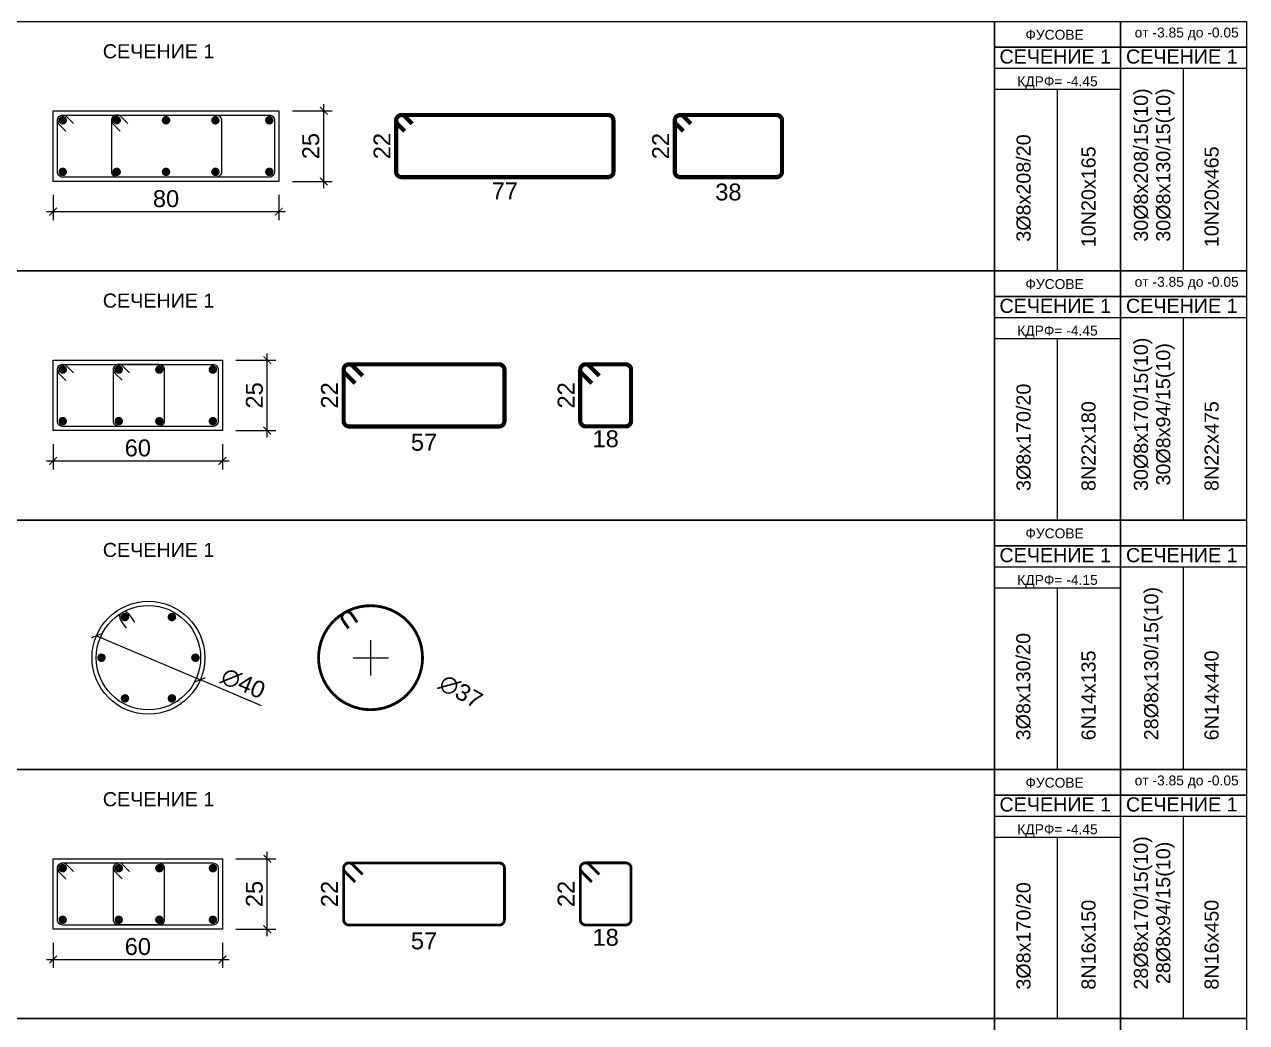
# Model space of a CAD drawing. Header units: millimetres. Extents: x 879 to 91735, y -13728 to 454.
# Drawn here: x 8127 to 8993, y -12233 to -11525 of the extents above; entities that cross this region are included whole.
import ezdxf
from ezdxf.enums import TextEntityAlignment as Align

# ---------------------------------------------------------------- set-up
doc = ezdxf.new("R2010")
doc.units = ezdxf.units.MM
for name, color, linetype in [('1K_SHA', 134, 'Continuous'), ('k_arm', 40, 'Continuous'), ('k_dim gredi', 2, 'Continuous'), ('k_dim_arm', 54, 'Continuous'), ('k_nadpisi', 8, 'Continuous'), ('k_sechenia', 3, 'Continuous')]:
    doc.layers.add(name, color=color, linetype=linetype)
doc.styles.add('ARIAL', font='ARIAL.TTF')
doc.styles.get("Standard").update_dxf_attribs({"font": 'TAHOMA.TTF'})
doc.dimstyles.new('k_armx0.5', dxfattribs={"dimscale": 5, "dimtxt": 2.4, "dimasz": 1.125, "dimexe": 1.25, "dimexo": 1.2, "dimgap": 0.8, "dimtad": 1, "dimdec": 1, "dimlfac": 0.5, "dimrnd": 0.5, "dimtxsty": 'Standard', "dimblk": 'ARCHTICK', "dimcen": 2.5, "dimse1": 1, "dimse2": 1, "dimsd1": 1, "dimsd2": 1, "dimclrd": 9, "dimclre": 8, "dimclrt": 256, "dimadec": 1, "dimazin": 0, "dimtfac": 1, "dimtdec": 1, "dimtix": 1, "dimtofl": 0, "dimtmove": 2, "dimatfit": 3, "dimfxl": 0, "dimarcsym": 0})
doc.dimstyles.new('k_x0.5', dxfattribs={"dimscale": 4.8, "dimtxt": 2.5, "dimasz": 1.125, "dimexe": 1.25, "dimexo": 2, "dimtad": 1, "dimdec": 1, "dimlfac": 0.5, "dimrnd": 0.5, "dimtxsty": 'Standard', "dimblk": 'ARCHTICK', "dimcen": 2.5, "dimdle": 1, "dimclrd": 8, "dimclre": 9, "dimclrt": 256, "dimadec": 1, "dimazin": 0, "dimtfac": 1, "dimtdec": 1, "dimtix": 1, "dimtmove": 2, "dimatfit": 3, "dimfxl": 0, "dimarcsym": 0})

# ---------------------------------------------------------------- blocks, each defined once
blk = doc.blocks.new('_ARCHTICK')
at = {"color": 0, "linetype": 'ByBlock', "const_width": 0.15}
blk.add_lwpolyline([(-0.5, -0.5), (0.5, 0.5)], dxfattribs=at)
blk = doc.blocks.new('*D770')
at = {"layer": 'Defpoints', "color": 0}
for p in [(8147.41, -11636.18), (8307.41, -11636.18), (8307.41, -11657.64)]:
    blk.add_point(p, dxfattribs=at)
at = {"layer": 'k_dim gredi', "color": 9, "lineweight": -2}
for p, q in [((8147.41, -11645.78), (8147.41, -11663.64)), ((8307.41, -11645.78), (8307.41, -11663.64))]:
    blk.add_line(p, q, dxfattribs=at)
at = {"layer": 'k_dim gredi', "color": 8, "lineweight": -2}
blk.add_line((8142.61, -11657.64), (8312.21, -11657.64), dxfattribs=at)
at = {"layer": 'k_dim gredi', "color": 8, "lineweight": -2, "xscale": 5.399999999999999, "yscale": 5.399999999999999, "zscale": 5.399999999999999, "rotation": 180}
blk.add_blockref('_ARCHTICK', (8147.41, -11657.64), dxfattribs=at)
at = {"layer": 'k_dim gredi', "color": 8, "lineweight": -2, "xscale": 5.399999999999999, "yscale": 5.399999999999999, "zscale": 5.399999999999999}
blk.add_blockref('_ARCHTICK', (8307.41, -11657.64), dxfattribs=at)
at = {"layer": 'k_dim gredi', "insert": (8227.41, -11648.51), "char_height": 12, "attachment_point": 5, "style": 'ARIAL'}
blk.add_mtext('80', dxfattribs=at)
blk = doc.blocks.new('*D771')
at = {"layer": 'Defpoints', "color": 0}
for p in [(8307.41, -11586.18), (8339.21, -11586.18), (8307.41, -11636.18)]:
    blk.add_point(p, dxfattribs=at)
at = {"layer": 'k_dim gredi', "color": 8, "lineweight": -2}
blk.add_line((8339.21, -11640.98), (8339.21, -11581.38), dxfattribs=at)
at = {"layer": 'k_dim gredi', "color": 9, "lineweight": -2}
for p, q in [((8317.01, -11586.18), (8345.21, -11586.18)), ((8317.01, -11636.18), (8345.21, -11636.18))]:
    blk.add_line(p, q, dxfattribs=at)
at = {"layer": 'k_dim gredi', "color": 8, "lineweight": -2, "xscale": 5.399999999999999, "yscale": 5.399999999999999, "zscale": 5.399999999999999}
for p, rotation in [((8339.21, -11586.18), 90), ((8339.21, -11636.18), 270)]:
    blk.add_blockref('_ARCHTICK', p, dxfattribs=dict(at, rotation=rotation))
at = {"layer": 'k_dim gredi', "insert": (8330.08, -11611.18), "char_height": 12, "attachment_point": 5, "rotation": 90, "style": 'ARIAL'}
blk.add_mtext('25', dxfattribs=at)
blk = doc.blocks.new('*D777')
at = {"layer": 'Defpoints', "color": 0}
for p in [(8414.85, -11589.18), (8390.58, -11633.18), (8414.85, -11633.18)]:
    blk.add_point(p, dxfattribs=at)
at = {"layer": 'k_dim_arm', "insert": (8380.55, -11611.18), "char_height": 12, "attachment_point": 5, "rotation": 90, "style": 'ARIAL'}
blk.add_mtext('22', dxfattribs=at)
blk = doc.blocks.new('*D778')
at = {"layer": 'Defpoints', "color": 0}
for p in [(8390.58, -11619.45), (8544.58, -11619.45), (8544.58, -11652.98)]:
    blk.add_point(p, dxfattribs=at)
at = {"layer": 'k_dim_arm', "insert": (8467.58, -11642.98), "char_height": 12, "attachment_point": 5, "style": 'ARIAL'}
blk.add_mtext('77', dxfattribs=at)
blk = doc.blocks.new('*D779')
at = {"layer": 'Defpoints', "color": 0}
for p in [(8588.11, -11589.18), (8605.07, -11589.18), (8605.07, -11633.18)]:
    blk.add_point(p, dxfattribs=at)
at = {"layer": 'k_dim_arm', "insert": (8578.09, -11611.18), "char_height": 12, "attachment_point": 5, "rotation": 90, "style": 'ARIAL'}
blk.add_mtext('22', dxfattribs=at)
blk = doc.blocks.new('*D780')
at = {"layer": 'Defpoints', "color": 0}
for p in [(8588.11, -11621.34), (8664.11, -11621.34), (8664.11, -11653.93)]:
    blk.add_point(p, dxfattribs=at)
at = {"layer": 'k_dim_arm', "insert": (8626.11, -11643.8), "char_height": 12, "attachment_point": 5, "style": 'ARIAL'}
blk.add_mtext('38', dxfattribs=at)
blk = doc.blocks.new('*D784')
at = {"layer": 'Defpoints', "color": 0}
for p in [(8178.11, -11958.29), (8251.75, -11989.54)]:
    blk.add_point(p, dxfattribs=at)
at = {"layer": 'k_dim gredi', "color": 8, "lineweight": -2}
for p in [(8178.11, -11958.29), (8295.02, -12007.91)]:
    blk.add_line(p, (8251.75, -11989.54), dxfattribs=at)
at = {"layer": 'k_dim gredi', "color": 8, "lineweight": -2, "xscale": 5.399999999999999, "yscale": 5.399999999999999, "zscale": 5.399999999999999}
for p, rotation in [((8178.11, -11958.29), 337.002571409925), ((8251.75, -11989.54), 157.002571409925)]:
    blk.add_blockref('_ARCHTICK', p, dxfattribs=dict(at, rotation=rotation))
at = {"layer": 'k_dim gredi', "insert": (8282.06, -11992.13), "char_height": 12, "attachment_point": 5, "rotation": 337.00257, "style": 'ARIAL'}
blk.add_mtext('∅40', dxfattribs=at)
blk = doc.blocks.new('*D785')
at = {"layer": 'Defpoints', "color": 0}
for p in [(8340.39, -11955.68), (8404.78, -11992.15)]:
    blk.add_point(p, dxfattribs=at)
at = {"layer": 'k_dim_arm', "color": 8, "lineweight": -2}
for p, q in [((8372.58, -11986.42), (8372.58, -11961.42)), ((8360.08, -11973.92), (8385.08, -11973.92))]:
    blk.add_line(p, q, dxfattribs=at)
at = {"layer": 'k_dim_arm', "insert": (8436.37, -11998.01), "char_height": 12, "attachment_point": 5, "rotation": 330.47737, "style": 'ARIAL'}
blk.add_mtext('∅37', dxfattribs=at)
blk = doc.blocks.new('*D889')
at = {"layer": 'Defpoints', "color": 0}
for p in [(8147.41, -11812.92), (8267.41, -11812.92), (8267.41, -11834.38)]:
    blk.add_point(p, dxfattribs=at)
at = {"layer": 'k_dim gredi', "color": 9, "lineweight": -2}
for p, q in [((8147.41, -11822.52), (8147.41, -11840.38)), ((8267.41, -11822.52), (8267.41, -11840.38))]:
    blk.add_line(p, q, dxfattribs=at)
at = {"layer": 'k_dim gredi', "color": 8, "lineweight": -2}
blk.add_line((8142.61, -11834.38), (8272.21, -11834.38), dxfattribs=at)
at = {"layer": 'k_dim gredi', "color": 8, "lineweight": -2, "xscale": 5.399999999999999, "yscale": 5.399999999999999, "zscale": 5.399999999999999, "rotation": 180}
blk.add_blockref('_ARCHTICK', (8147.41, -11834.38), dxfattribs=at)
at = {"layer": 'k_dim gredi', "color": 8, "lineweight": -2, "xscale": 5.399999999999999, "yscale": 5.399999999999999, "zscale": 5.399999999999999}
blk.add_blockref('_ARCHTICK', (8267.41, -11834.38), dxfattribs=at)
at = {"layer": 'k_dim gredi', "insert": (8207.41, -11825.25), "char_height": 12, "attachment_point": 5, "style": 'ARIAL'}
blk.add_mtext('60', dxfattribs=at)
blk = doc.blocks.new('*D890')
at = {"layer": 'Defpoints', "color": 0}
for p in [(8267.41, -11762.92), (8299.21, -11762.92), (8267.41, -11812.92)]:
    blk.add_point(p, dxfattribs=at)
at = {"layer": 'k_dim gredi', "color": 9, "lineweight": -2}
for p, q in [((8277.01, -11762.92), (8305.21, -11762.92)), ((8277.01, -11812.92), (8305.21, -11812.92))]:
    blk.add_line(p, q, dxfattribs=at)
at = {"layer": 'k_dim gredi', "color": 8, "lineweight": -2}
blk.add_line((8299.21, -11817.72), (8299.21, -11758.12), dxfattribs=at)
at = {"layer": 'k_dim gredi', "color": 8, "lineweight": -2, "xscale": 5.399999999999999, "yscale": 5.399999999999999, "zscale": 5.399999999999999}
for p, rotation in [((8299.21, -11762.92), 90), ((8299.21, -11812.92), 270)]:
    blk.add_blockref('_ARCHTICK', p, dxfattribs=dict(at, rotation=rotation))
at = {"layer": 'k_dim gredi', "insert": (8290.08, -11787.92), "char_height": 12, "attachment_point": 5, "rotation": 90, "style": 'ARIAL'}
blk.add_mtext('25', dxfattribs=at)
blk = doc.blocks.new('*D891')
at = {"layer": 'Defpoints', "color": 0}
for p in [(8375.88, -11765.92), (8353.33, -11809.92), (8375.88, -11809.92)]:
    blk.add_point(p, dxfattribs=at)
at = {"layer": 'k_dim_arm', "insert": (8343.31, -11787.92), "char_height": 12, "attachment_point": 5, "rotation": 90, "style": 'ARIAL'}
blk.add_mtext('22', dxfattribs=at)
blk = doc.blocks.new('*D892')
at = {"layer": 'Defpoints', "color": 0}
for p in [(8353.33, -11795.09), (8467.33, -11795.09), (8467.33, -11831.33)]:
    blk.add_point(p, dxfattribs=at)
at = {"layer": 'k_dim_arm', "insert": (8410.33, -11821.23), "char_height": 12, "attachment_point": 5, "style": 'ARIAL'}
blk.add_mtext('57', dxfattribs=at)
blk = doc.blocks.new('*D893')
at = {"layer": 'Defpoints', "color": 0}
for p in [(8539.1, -11765.89), (8521.1, -11809.89), (8539.1, -11809.89)]:
    blk.add_point(p, dxfattribs=at)
at = {"layer": 'k_dim_arm', "insert": (8511.07, -11787.89), "char_height": 12, "attachment_point": 5, "rotation": 90, "style": 'ARIAL'}
blk.add_mtext('22', dxfattribs=at)
blk = doc.blocks.new('*D894')
at = {"layer": 'Defpoints', "color": 0}
for p in [(8521.1, -11795.21), (8557.1, -11795.21), (8557.1, -11828.85)]:
    blk.add_point(p, dxfattribs=at)
at = {"layer": 'k_dim_arm', "insert": (8539.1, -11818.73), "char_height": 12, "attachment_point": 5, "style": 'ARIAL'}
blk.add_mtext('18', dxfattribs=at)
blk = doc.blocks.new('*D908')
at = {"layer": 'Defpoints', "color": 0}
for p in [(8147.41, -12166.42), (8267.41, -12166.42), (8267.41, -12187.87)]:
    blk.add_point(p, dxfattribs=at)
at = {"layer": 'k_dim gredi', "color": 9, "lineweight": -2}
for p, q in [((8147.41, -12176.02), (8147.41, -12193.87)), ((8267.41, -12176.02), (8267.41, -12193.87))]:
    blk.add_line(p, q, dxfattribs=at)
at = {"layer": 'k_dim gredi', "color": 8, "lineweight": -2}
blk.add_line((8142.61, -12187.87), (8272.21, -12187.87), dxfattribs=at)
at = {"layer": 'k_dim gredi', "color": 8, "lineweight": -2, "xscale": 5.399999999999999, "yscale": 5.399999999999999, "zscale": 5.399999999999999, "rotation": 180}
blk.add_blockref('_ARCHTICK', (8147.41, -12187.87), dxfattribs=at)
at = {"layer": 'k_dim gredi', "color": 8, "lineweight": -2, "xscale": 5.399999999999999, "yscale": 5.399999999999999, "zscale": 5.399999999999999}
blk.add_blockref('_ARCHTICK', (8267.41, -12187.87), dxfattribs=at)
at = {"layer": 'k_dim gredi', "insert": (8207.41, -12178.75), "char_height": 12, "attachment_point": 5, "style": 'ARIAL'}
blk.add_mtext('60', dxfattribs=at)
blk = doc.blocks.new('*D909')
at = {"layer": 'Defpoints', "color": 0}
for p in [(8267.41, -12116.42), (8299.21, -12116.42), (8267.41, -12166.42)]:
    blk.add_point(p, dxfattribs=at)
at = {"layer": 'k_dim gredi', "color": 8, "lineweight": -2}
blk.add_line((8299.21, -12171.22), (8299.21, -12111.62), dxfattribs=at)
at = {"layer": 'k_dim gredi', "color": 9, "lineweight": -2}
for p, q in [((8277.01, -12116.42), (8305.21, -12116.42)), ((8277.01, -12166.42), (8305.21, -12166.42))]:
    blk.add_line(p, q, dxfattribs=at)
at = {"layer": 'k_dim gredi', "color": 8, "lineweight": -2, "xscale": 5.399999999999999, "yscale": 5.399999999999999, "zscale": 5.399999999999999}
for p, rotation in [((8299.21, -12116.42), 90), ((8299.21, -12166.42), 270)]:
    blk.add_blockref('_ARCHTICK', p, dxfattribs=dict(at, rotation=rotation))
at = {"layer": 'k_dim gredi', "insert": (8290.08, -12141.42), "char_height": 12, "attachment_point": 5, "rotation": 90, "style": 'ARIAL'}
blk.add_mtext('25', dxfattribs=at)
blk = doc.blocks.new('*D910')
at = {"layer": 'Defpoints', "color": 0}
for p in [(8375.88, -12119.42), (8353.33, -12163.42), (8375.88, -12163.42)]:
    blk.add_point(p, dxfattribs=at)
at = {"layer": 'k_dim_arm', "insert": (8343.31, -12141.42), "char_height": 12, "attachment_point": 5, "rotation": 90, "style": 'ARIAL'}
blk.add_mtext('22', dxfattribs=at)
blk = doc.blocks.new('*D911')
at = {"layer": 'Defpoints', "color": 0}
for p in [(8353.33, -12148.58), (8467.33, -12148.58), (8467.33, -12184.82)]:
    blk.add_point(p, dxfattribs=at)
at = {"layer": 'k_dim_arm', "insert": (8410.33, -12174.72), "char_height": 12, "attachment_point": 5, "style": 'ARIAL'}
blk.add_mtext('57', dxfattribs=at)
blk = doc.blocks.new('*D912')
at = {"layer": 'Defpoints', "color": 0}
for p in [(8539.1, -12119.39), (8521.1, -12163.39), (8539.1, -12163.39)]:
    blk.add_point(p, dxfattribs=at)
at = {"layer": 'k_dim_arm', "insert": (8511.07, -12141.39), "char_height": 12, "attachment_point": 5, "rotation": 90, "style": 'ARIAL'}
blk.add_mtext('22', dxfattribs=at)
blk = doc.blocks.new('*D913')
at = {"layer": 'Defpoints', "color": 0}
for p in [(8521.1, -12148.7), (8557.1, -12148.7), (8557.1, -12182.35)]:
    blk.add_point(p, dxfattribs=at)
at = {"layer": 'k_dim_arm', "insert": (8539.1, -12172.22), "char_height": 12, "attachment_point": 5, "style": 'ARIAL'}
blk.add_mtext('18', dxfattribs=at)

msp = doc.modelspace()

# ---------------------------------------------------------------- linework, layer by layer
at = {"layer": '1K_SHA'}
for points in [[(8147.409, -11586.176), (8307.409, -11586.176), (8307.409, -11636.176), (8147.409, -11636.176), (8147.409, -11586.176)], [(8147.409, -11762.923), (8267.409, -11762.923), (8267.409, -11812.923), (8147.409, -11812.923), (8147.409, -11762.923)], [(8147.409, -12116.416), (8267.409, -12116.416), (8267.409, -12166.416), (8147.409, -12166.416), (8147.409, -12116.416)]]:
    msp.add_lwpolyline(points, dxfattribs=at)
at = {"layer": 'k_arm', "color": 2}
for points in [[(8154.159, -11589.176), (8300.659, -11589.176, -0.4142136), (8304.409, -11592.926), (8304.409, -11629.426, -0.4142136), (8300.659, -11633.176), (8154.159, -11633.176, -0.4142136), (8150.409, -11629.426), (8150.409, -11592.926, -0.4142136)], [(8192.693, -11589.176), (8262.998, -11589.176, -0.4142136), (8266.748, -11592.926), (8266.748, -11629.426, -0.4142136), (8262.998, -11633.176), (8192.693, -11633.176, -0.4142136), (8188.943, -11629.426), (8188.943, -11592.926, -0.4142136)], [(8154.159, -11765.923), (8260.659, -11765.923, -0.4142136), (8264.409, -11769.673), (8264.409, -11806.173, -0.4142136), (8260.659, -11809.923), (8154.159, -11809.923, -0.4142136), (8150.409, -11806.173), (8150.409, -11769.673, -0.4142136)], [(8193.916, -11765.892), (8222.416, -11765.892, -0.4142136), (8226.166, -11769.642), (8226.166, -11806.142, -0.4142136), (8222.416, -11809.892), (8193.916, -11809.892, -0.4142136), (8190.166, -11806.142), (8190.166, -11769.642, -0.4142136)], [(8154.159, -12119.416), (8260.659, -12119.416, -0.4142136), (8264.409, -12123.166), (8264.409, -12159.666, -0.4142136), (8260.659, -12163.416), (8154.159, -12163.416, -0.4142136), (8150.409, -12159.666), (8150.409, -12123.166, -0.4142136)], [(8193.916, -12119.385), (8222.416, -12119.385, -0.4142136), (8226.166, -12123.135), (8226.166, -12159.635, -0.4142136), (8222.416, -12163.385), (8193.916, -12163.385, -0.4142136), (8190.166, -12159.635), (8190.166, -12123.135, -0.4142136)]]:
    msp.add_lwpolyline(points, format="xyb", close=True, dxfattribs=at)
for points in [[(8161.76, -11595.225), (8156.811, -11590.275, 1), (8151.507, -11595.578), (8156.457, -11600.528)], [(8200.294, -11595.225), (8195.344, -11590.275, 1), (8190.041, -11595.578), (8194.991, -11600.528)], [(8161.76, -11771.971), (8156.811, -11767.021, 1), (8151.507, -11772.325), (8156.457, -11777.274)], [(8201.517, -11771.94), (8196.567, -11766.99, 1), (8191.264, -11772.294), (8196.214, -11777.243)], [(8205.273, -11948.814), (8201.316, -11943.04, 1), (8195.13, -11947.281), (8199.087, -11953.055)], [(8161.76, -12125.464), (8156.811, -12120.515, 1), (8151.507, -12125.818), (8156.457, -12130.768)], [(8201.517, -12125.433), (8196.567, -12120.483, 1), (8191.264, -12125.787), (8196.214, -12130.736)]]:
    msp.add_lwpolyline(points, format="xyb", dxfattribs=at)
for points, const_width in [([(8152.678, -11592.895, -1), (8155.678, -11592.895, -1)], 3), ([(8190.909, -11592.895, -1), (8193.909, -11592.895, -1)], 3), ([(8225.909, -11592.895, -1), (8228.909, -11592.895, -1)], 3), ([(8260.909, -11592.895, -1), (8263.909, -11592.895, -1)], 3), ([(8302.141, -11592.895, 1), (8299.141, -11592.895, 1)], 3), ([(8394.326, -11589.176), (8540.826, -11589.176, -0.4142136), (8544.576, -11592.926), (8544.576, -11629.426, -0.4142136), (8540.826, -11633.176), (8394.326, -11633.176, -0.4142136), (8390.576, -11629.426), (8390.576, -11592.926, -0.4142136)], 3), ([(8591.864, -11589.176), (8660.364, -11589.176, -0.4142136), (8664.114, -11592.926), (8664.114, -11629.426, -0.4142136), (8660.364, -11633.176), (8591.864, -11633.176, -0.4142136), (8588.114, -11629.426), (8588.114, -11592.926, -0.4142136)], 3), ([(8152.678, -11629.458, 1), (8155.678, -11629.458, 1)], 3), ([(8190.909, -11629.458, 1), (8193.909, -11629.458, 1)], 3), ([(8225.909, -11629.458, 1), (8228.909, -11629.458, 1)], 3), ([(8260.909, -11629.458, 1), (8263.909, -11629.458, 1)], 3), ([(8302.141, -11629.458, -1), (8299.141, -11629.458, -1)], 3), ([(8357.082, -11765.923), (8463.582, -11765.923, -0.4142136), (8467.332, -11769.673), (8467.332, -11806.173, -0.4142136), (8463.582, -11809.923), (8357.082, -11809.923, -0.4142136), (8353.332, -11806.173), (8353.332, -11769.673, -0.4142136)], 3), ([(8524.849, -11765.892), (8553.349, -11765.892, -0.4142136), (8557.099, -11769.642), (8557.099, -11806.142, -0.4142136), (8553.349, -11809.892), (8524.849, -11809.892, -0.4142136), (8521.099, -11806.142), (8521.099, -11769.642, -0.4142136)], 3), ([(8152.678, -11769.642, -1), (8155.678, -11769.642, -1)], 3), ([(8192.416, -11769.642, -1), (8195.416, -11769.642, -1)], 3), ([(8221.178, -11769.642, -1), (8224.178, -11769.642, -1)], 3), ([(8262.141, -11769.642, 1), (8259.141, -11769.642, 1)], 3), ([(8152.678, -11806.204, 1), (8155.678, -11806.204, 1)], 3), ([(8192.416, -11806.204, 1), (8195.416, -11806.204, 1)], 3), ([(8221.178, -11806.204, 1), (8224.178, -11806.204, 1)], 3), ([(8262.141, -11806.204, -1), (8259.141, -11806.204, -1)], 3), ([(8197.539, -11943.789, 1), (8199.04, -11946.387, 1)], 3), ([(8232.328, -11943.789, 1), (8230.829, -11946.387, 1)], 3), ([(8180.145, -11973.917, 1), (8183.145, -11973.917, 1)], 3), ([(8249.723, -11973.917, 1), (8246.723, -11973.917, 1)], 3), ([(8197.54, -12004.045, 1), (8199.039, -12001.447, 1)], 3), ([(8232.329, -12004.045, 1), (8230.828, -12001.447, 1)], 3), ([(8152.678, -12123.135, -1), (8155.678, -12123.135, -1)], 3), ([(8192.416, -12123.135, -1), (8195.416, -12123.135, -1)], 3), ([(8221.178, -12123.135, -1), (8224.178, -12123.135, -1)], 3), ([(8262.141, -12123.135, 1), (8259.141, -12123.135, 1)], 3), ([(8357.082, -12119.416), (8463.582, -12119.416, -0.4142136), (8467.332, -12123.166), (8467.332, -12159.666, -0.4142136), (8463.582, -12163.416), (8357.082, -12163.416, -0.4142136), (8353.332, -12159.666), (8353.332, -12123.166, -0.4142136)], 2), ([(8524.849, -12119.385), (8553.349, -12119.385, -0.4142136), (8557.099, -12123.135), (8557.099, -12159.635, -0.4142136), (8553.349, -12163.385), (8524.849, -12163.385, -0.4142136), (8521.099, -12159.635), (8521.099, -12123.135, -0.4142136)], 2), ([(8152.678, -12159.698, 1), (8155.678, -12159.697, 1)], 3), ([(8192.416, -12159.698, 1), (8195.416, -12159.697, 1)], 3), ([(8221.178, -12159.698, 1), (8224.178, -12159.697, 1)], 3), ([(8262.141, -12159.698, -1), (8259.141, -12159.697, -1)], 3)]:
    msp.add_lwpolyline(points, format="xyb", close=True, dxfattribs=dict(at, const_width=const_width))
for points, const_width in [([(8401.927, -11595.225), (8396.977, -11590.275, 1), (8391.674, -11595.578), (8396.624, -11600.528)], 3), ([(8599.465, -11595.225), (8594.516, -11590.275, 1), (8589.212, -11595.578), (8594.162, -11600.528)], 3), ([(8366.805, -11774.092), (8359.734, -11767.021, 1), (8354.431, -11772.325), (8361.502, -11779.396)], 3), ([(8534.571, -11774.061), (8527.5, -11766.99, 1), (8522.197, -11772.294), (8529.268, -11779.365)], 3), ([(8346.444, -11947.731, 1205.017114), (8346.531, -11947.645)], 2), ([(8362.924, -11948.814), (8358.966, -11943.04, 1), (8352.78, -11947.281), (8356.737, -11953.055)], 2), ([(8366.805, -12127.586), (8359.734, -12120.515, 1), (8354.431, -12125.818), (8361.502, -12132.889)], 2), ([(8534.571, -12127.554), (8527.5, -12120.483, 1), (8522.197, -12125.787), (8529.268, -12132.858)], 2)]:
    msp.add_lwpolyline(points, format="xyb", dxfattribs=dict(at, const_width=const_width))
msp.add_circle((8214.934, -11973.917), 37, dxfattribs=at)
at = {"layer": 'k_nadpisi'}
for p, q in [((8993.477, -11556.145), (8814.732, -11556.145)), ((8948.791, -11699.55), (8948.791, -11556.145)), ((8904.104, -11571.145), (8814.732, -11571.145)), ((8859.418, -11699.55), (8859.418, -11571.145)), ((8993.477, -11732.892), (8814.732, -11732.892)), ((8948.791, -11876.296), (8948.791, -11732.892)), ((8904.104, -11747.892), (8814.732, -11747.892)), ((8859.418, -11876.296), (8859.418, -11747.892)), ((8993.477, -11909.639), (8814.732, -11909.639)), ((8948.791, -12053.043), (8948.791, -11909.639)), ((8904.104, -11924.639), (8814.732, -11924.639)), ((8859.418, -12053.043), (8859.418, -11924.639)), ((8993.477, -12086.385), (8814.732, -12086.385)), ((8948.791, -12229.789), (8948.791, -12086.385)), ((8904.104, -12101.385), (8814.732, -12101.385)), ((8859.418, -12229.789), (8859.418, -12101.385))]:
    msp.add_line(p, q, dxfattribs=at)
for points in [[(8078.178, -11522.803), (8814.732, -11522.803), (8814.732, -11699.55), (8078.178, -11699.55)], [(8814.732, -11522.803), (8904.104, -11522.803), (8904.104, -11541.145), (8814.732, -11541.145)], [(8904.104, -11522.803), (8993.477, -11522.803), (8993.477, -11541.145), (8904.104, -11541.145)], [(8814.732, -11541.145), (8904.104, -11541.145), (8904.104, -11699.55), (8814.732, -11699.55)], [(8904.104, -11541.145), (8993.477, -11541.145), (8993.477, -11699.55), (8904.104, -11699.55)], [(8078.178, -11699.55), (8814.732, -11699.55), (8814.732, -11876.296), (8078.178, -11876.296)], [(8814.732, -11699.55), (8904.104, -11699.55), (8904.104, -11717.892), (8814.732, -11717.892)], [(8904.104, -11699.55), (8993.477, -11699.55), (8993.477, -11717.892), (8904.104, -11717.892)], [(8814.732, -11717.892), (8904.104, -11717.892), (8904.104, -11876.296), (8814.732, -11876.296)], [(8904.104, -11717.892), (8993.477, -11717.892), (8993.477, -11876.296), (8904.104, -11876.296)], [(8078.178, -11876.296), (8814.732, -11876.296), (8814.732, -12053.043), (8078.178, -12053.043)], [(8814.732, -11876.296), (8904.104, -11876.296), (8904.104, -11894.639), (8814.732, -11894.639)], [(8904.104, -11876.296), (8993.477, -11876.296), (8993.477, -11894.639), (8904.104, -11894.639)], [(8814.732, -11894.639), (8904.104, -11894.639), (8904.104, -12053.043), (8814.732, -12053.043)], [(8904.104, -11894.639), (8993.477, -11894.639), (8993.477, -12053.043), (8904.104, -12053.043)], [(8078.178, -12053.043), (8814.732, -12053.043), (8814.732, -12229.789), (8078.178, -12229.789)], [(8814.732, -12053.043), (8904.104, -12053.043), (8904.104, -12071.385), (8814.732, -12071.385)], [(8904.104, -12053.043), (8993.477, -12053.043), (8993.477, -12071.385), (8904.104, -12071.385)], [(8814.732, -12071.385), (8904.104, -12071.385), (8904.104, -12229.789), (8814.732, -12229.789)], [(8904.104, -12071.385), (8993.477, -12071.385), (8993.477, -12229.789), (8904.104, -12229.789)], [(8078.178, -12229.789), (8814.732, -12229.789), (8814.732, -12406.536), (8078.178, -12406.536)], [(8814.732, -12229.789), (8904.104, -12229.789), (8904.104, -12248.132), (8814.732, -12248.132)], [(8904.104, -12229.789), (8993.477, -12229.789), (8993.477, -12248.132), (8904.104, -12248.132)]]:
    msp.add_lwpolyline(points, close=True, dxfattribs=at)
for points in [[(8904.104, -11555.613), (8904.104, -11699.55), (8814.732, -11699.55), (8814.732, -11522.803)], [(8904.104, -11732.359), (8904.104, -11876.296), (8814.732, -11876.296), (8814.732, -11699.55)], [(8904.104, -11909.106), (8904.104, -12053.043), (8814.732, -12053.043), (8814.732, -11876.296)], [(8904.104, -12085.852), (8904.104, -12229.789), (8814.732, -12229.789), (8814.732, -12053.043)], [(8904.104, -12262.599), (8904.104, -12406.536), (8814.732, -12406.536), (8814.732, -12229.789)]]:
    msp.add_lwpolyline(points, dxfattribs=at)
at = {"layer": 'k_sechenia', "color": 4, "linetype": 'Continuous'}
msp.add_circle((8214.934, -11973.917), 40, dxfattribs=at)

# ---------------------------------------------------------------- texts
at = {"layer": 'k_nadpisi', "style": 'ARIAL'}
for s, height, p in [('ФУСОВЕ', 7, (8857.378, -11535.754)), (' от -3.85 до -0.05', 7, (8949.675, -11534.182)), ('СЕЧЕНИЕ 1', 10, (8222.141, -11548.974)), ('СЕЧЕНИЕ 1', 10, (8857.843, -11552.676)), ('СЕЧЕНИЕ 1', 10, (8947.557, -11552.676)), ('ФУСОВЕ', 7, (8857.378, -11712.501)), (' от -3.85 до -0.05', 7, (8949.675, -11710.929)), (' от -3.85 до -0.05', 7, (8949.675, -11710.929)), ('СЕЧЕНИЕ 1', 10, (8222.141, -11725.721)), ('СЕЧЕНИЕ 1', 10, (8857.843, -11729.423)), ('СЕЧЕНИЕ 1', 10, (8947.557, -11729.423)), ('ФУСОВЕ', 7, (8857.378, -11889.247)), ('СЕЧЕНИЕ 1', 10, (8222.141, -11902.467)), ('СЕЧЕНИЕ 1', 10, (8857.843, -11906.169)), ('СЕЧЕНИЕ 1', 10, (8947.557, -11906.169)), ('ФУСОВЕ', 7, (8857.378, -12065.994)), (' от -3.85 до -0.05', 7, (8949.675, -12064.422)), ('СЕЧЕНИЕ 1', 10, (8222.141, -12079.214)), ('СЕЧЕНИЕ 1', 10, (8857.843, -12082.916)), ('СЕЧЕНИЕ 1', 10, (8947.557, -12082.916))]:
    msp.add_text(s, height=height, dxfattribs=at).set_placement(p, align=Align.CENTER)
for s, p in [('КДРФ= -4.45', (8859.456, -11565.271)), ('КДРФ= -4.45', (8859.456, -11742.018)), ('КДРФ= -4.15', (8859.456, -11918.765)), ('КДРФ= -4.45', (8859.456, -12095.511))]:
    msp.add_text(s, height=7, dxfattribs=at).set_placement(p, align=Align.MIDDLE_CENTER)
for s, p in [('30%%C8x208/15(10)', (8923.587, -11624.613)), ('30%%C8x130/15(10)', (8939.386, -11624.613)), ('3%%C8x208/20', (8840.338, -11640.919)), ('10N20x165', (8886.397, -11647.133)), ('10N20x465', (8973.677, -11647.133)), ('30%%C8x170/15(10)', (8923.587, -11801.359)), ('30%%C8x94/15(10)', (8939.386, -11801.359)), ('3%%C8x170/20', (8840.338, -11817.666)), ('8N22x180', (8886.397, -11823.88)), ('8N22x475', (8973.677, -11823.88)), ('28%%C8x130/15(10)', (8930.874, -11978.106)), ('3%%C8x130/20', (8840.175, -11994.412)), ('6N14x135', (8886.397, -12000.626)), ('6N14x440', (8973.677, -12000.626)), ('28%%C8x170/15(10)', (8923.587, -12154.853)), ('28%%C8x94/15(10)', (8939.386, -12154.853)), ('3%%C8x170/20', (8840.338, -12171.159)), ('8N16x150', (8886.397, -12177.373)), ('8N16x450', (8973.677, -12177.373))]:
    msp.add_text(s, height=10, rotation=90, dxfattribs=at).set_placement(p, align=Align.CENTER)

# ---------------------------------------------------------------- dimensions: what is measured, and where the dimension line sits
at = {"layer": 'k_dim gredi'}
for base, p1, p2, picture, middle in [((8339.206, -11586.176), (8307.409, -11636.176), (8307.409, -11586.176), '*D771', (8330.079, -11611.176)), ((8299.206, -11762.923), (8267.409, -11812.923), (8267.409, -11762.923), '*D890', (8290.079, -11787.923)), ((8299.206, -12116.416), (8267.409, -12166.416), (8267.409, -12116.416), '*D909', (8290.079, -12141.416))]:
    dim = msp.add_linear_dim(base=base, p1=p1, p2=p2, angle=90, dimstyle='k_x0.5', override={"dimtxsty": 'ARIAL'}, dxfattribs=at)
    dim.commit()
    dim.dimension.update_dxf_attribs({"geometry": picture, "text_midpoint": middle})
for base, p1, p2, picture, middle in [((8307.409, -11657.635), (8147.409, -11636.176), (8307.409, -11636.176), '*D770', (8227.409, -11648.508)), ((8267.409, -11834.382), (8147.409, -11812.923), (8267.409, -11812.923), '*D889', (8207.409, -11825.255)), ((8267.409, -12187.875), (8147.409, -12166.416), (8267.409, -12166.416), '*D908', (8207.409, -12178.748))]:
    dim = msp.add_linear_dim(base=base, p1=p1, p2=p2, dimstyle='k_x0.5', override={"dimtxsty": 'ARIAL'}, dxfattribs=at)
    dim.commit()
    dim.dimension.update_dxf_attribs({"geometry": picture, "text_midpoint": middle})
dim = msp.add_diameter_dim_2p(p1=(8178.113, -11958.289), p2=(8251.755, -11989.544), dimstyle='k_x0.5', override={"dimtxsty": 'ARIAL'}, dxfattribs=at)
dim.commit()
dim.dimension.update_dxf_attribs({"geometry": '*D784', "text_midpoint": (8282.057, -11992.126)})
at = {"layer": 'k_dim_arm'}
for base, p1, p2, picture, middle in [((8390.576, -11633.176), (8414.845, -11589.176), (8414.845, -11633.176), '*D777', (8380.551, -11611.176)), ((8588.114, -11589.176), (8605.074, -11633.176), (8605.074, -11589.176), '*D779', (8578.089, -11611.176)), ((8353.332, -11809.923), (8375.881, -11765.923), (8375.881, -11809.923), '*D891', (8343.308, -11787.923)), ((8521.099, -11809.892), (8539.099, -11765.892), (8539.099, -11809.892), '*D893', (8511.074, -11787.892)), ((8353.332, -12163.416), (8375.881, -12119.416), (8375.881, -12163.416), '*D910', (8343.308, -12141.416)), ((8521.099, -12163.385), (8539.099, -12119.385), (8539.099, -12163.385), '*D912', (8511.074, -12141.385))]:
    dim = msp.add_linear_dim(base=base, p1=p1, p2=p2, angle=90, dimstyle='k_armx0.5', override={"dimtxsty": 'ARIAL'}, dxfattribs=at)
    dim.commit()
    dim.dimension.update_dxf_attribs({"geometry": picture, "text_midpoint": middle})
for base, p1, p2, picture, middle in [((8544.576, -11652.981), (8390.576, -11619.447), (8544.576, -11619.447), '*D778', (8467.576, -11642.981)), ((8664.114, -11653.933), (8588.114, -11621.344), (8664.114, -11621.344), '*D780', (8626.114, -11643.802)), ((8467.332, -11831.328), (8353.332, -11795.088), (8467.332, -11795.088), '*D892', (8410.332, -11821.226)), ((8557.099, -11828.852), (8521.099, -11795.209), (8557.099, -11795.209), '*D894', (8539.099, -11818.725)), ((8467.332, -12184.822), (8353.332, -12148.581), (8467.332, -12148.581), '*D911', (8410.332, -12174.719)), ((8557.099, -12182.345), (8521.099, -12148.702), (8557.099, -12148.702), '*D913', (8539.099, -12172.218))]:
    dim = msp.add_linear_dim(base=base, p1=p1, p2=p2, dimstyle='k_armx0.5', override={"dimtxsty": 'ARIAL'}, dxfattribs=at)
    dim.commit()
    dim.dimension.update_dxf_attribs({"geometry": picture, "text_midpoint": middle})
dim = msp.add_diameter_dim_2p(p1=(8340.388, -11955.684), p2=(8404.78, -11992.149), dimstyle='k_armx0.5', override={"dimtxsty": 'ARIAL'}, dxfattribs=at)
dim.commit()
dim.dimension.update_dxf_attribs({"geometry": '*D785', "text_midpoint": (8436.365, -11998.012)})

doc.saveas('drawing.dxf')
